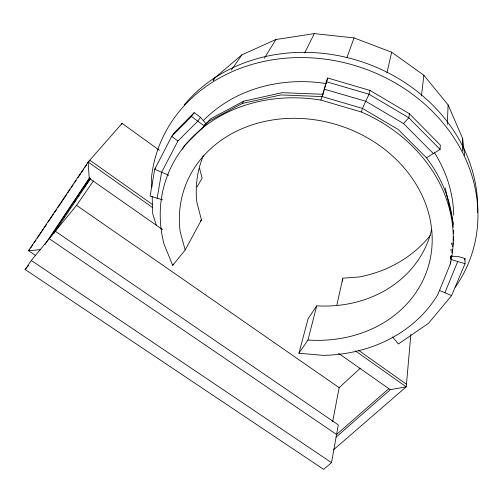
<?xml version="1.0" encoding="UTF-8"?>
<svg xmlns="http://www.w3.org/2000/svg" width="503" height="503" viewBox="0 0 503 503"><rect width="100%" height="100%" fill="white"/><g stroke="black" fill="none" stroke-linecap="round" stroke-linejoin="round"><path stroke-width="0.75" d="M462.603 150.957L462.634 138.482L448.11 104.901L423.878 75.255L391.648 52.218L354.043 37.914L314.325 33.619L275.908 39.523L241.937 54.802L214.9 77.814L213.096 80.304M431.693 229.431A120.28 104.819 17.6 0 1 316.739 305.83L308.125 318.657L298.92 353.225L323.033 355.363A148.423 126.624 17.7 0 0 437.767 294.657L450.298 264.018L450.361 261.673M450.437 258.561L450.493 256.26L457.774 256.367L464.998 258.523L465.011 263.679L451.6 295.594L428.487 323.328L398.414 343.97L392.434 336.916M447.286 124.486L448.11 104.901M322.165 96.57L362.418 108.409L398.187 129.472L426.456 157.797L440.094 149.41L440.339 145.084L409.385 113.728L370.032 90.427L327.73 78.009L326.277 81.687L322.165 96.57L280.957 94.941L242.333 103.442L209.38 120.972L184.394 145.675L182.57 149.121M450.927 250.777L451.053 249.211M451.417 244.515L451.543 242.949M452.958 224.948L453.146 222.596L445.212 187.99M333.753 449.563L406.223 386.845L410.863 334.382M342.512 281.246L342.757 278.932M421.451 96.016L423.878 75.255M409.385 113.728L408.807 117.771L403.551 123.562L365.756 101.26L324.209 89.163L325.68 85.428M157.137 198.213L161.62 172.259L177.949 140.985L197.792 121.173L200.471 117.281L194.183 112.647L174.566 132.44L171.674 136.42L154.717 169.322L150.114 196.107L162.758 199.892M331.508 462.634L338.305 424.878L55.355 231.254L31.305 260.479L25.15 269.514L323.611 469.381L331.508 462.634L31.305 260.479M332.684 421.533L339.148 387.675L360.362 368.171M336.891 304.919L342.839 278.159L359.192 276.971A128.07 114.508 17.5 0 0 430.178 235.492M386.977 72.809L391.648 52.218M298.92 353.225L307.937 340.047L316.739 305.83M370.032 90.427L369.032 94.243L362.418 108.409L361.437 112.024A148.423 126.624 17.7 0 1 450.298 264.018M326.089 83.944L327.73 78.009M203.344 155.76A120.28 104.819 17.6 0 0 196.899 202.432L201.439 219.93L185.186 250.004L172.686 265.364L164.028 244.093A148.423 126.624 17.7 0 1 320.795 100.066L324.146 90.597M346.932 57.593L354.043 37.914M444.897 292.746L457.711 261.503M464.395 259.963L464.998 258.523M304.604 53.073L314.325 33.619M173.491 134.521L174.566 132.44M172.686 265.364L173.372 264.106M197.019 186.909L202.162 178.188L199.917 169.882A128.07 114.508 17.5 0 1 199.722 168.348M242.333 103.442L243.697 101.172L282.095 92.69L323.052 94.287M264.452 58.109L275.908 39.523M213.222 80.411L214.9 77.814M90.559 178.534L53.871 233.417M159.407 150.303L122.122 123.38L88.151 162.029L89.22 178.263L44.981 244.508M89.962 177.653L49.237 238.692L336.564 434.504L388.832 388.63M30.677 247.985L32.871 244.728M34.185 242.779L35.933 240.176M37.247 238.227L43.377 229.117M44.251 227.821L46.439 224.564M47.754 222.615L53.444 214.159M54.324 212.857L56.512 209.606M57.826 207.657L67.018 193.995M67.892 192.693L70.08 189.442M71.395 187.493L73.149 184.89M74.463 182.941L76.211 180.338M77.965 177.735L80.593 173.831M81.467 172.529L83.655 169.278M84.529 167.977L86.717 164.726M88.031 162.777L89.786 160.174L152.56 204.589M121.236 124.675L122.122 123.38M73.677 202.816L75.444 200.251M78.091 196.403L78.977 195.12M81.184 191.92L82.505 189.996M83.391 188.713L90.006 179.099M55.154 231.399L76.575 205.356L93.451 180.829M231.361 70.068L241.937 54.802M155.565 168.121L154.717 169.322L168.731 175.283M177.949 140.985L171.674 136.42L191.442 116.495L194.183 112.647M200.477 221.125L201.439 219.93M25.15 269.514L28.621 265.282M29.809 249.155L28.52 250.72L35.656 255.537M204.231 125.253L210.92 118.633L243.697 101.172M336.092 437.126L390.284 389.674L406.223 386.845L355.344 350.88M40.756 249.633L28.52 250.72L88.151 162.029L152.516 207.513M326.277 81.687L369.032 94.243L408.807 117.771L440.094 149.41M320.795 100.066L361.437 112.024M465.011 263.679L450.418 259.322A147.115 125.913 17.7 0 0 451.229 255.637M439.37 290.394L451.6 295.594M63.969 216.912L64.554 217.315M76.575 205.356L339.148 387.675M89.22 178.263L162.607 229.638M338.544 353.339L390.284 389.674M358.413 350.245L406.474 384.248M191.442 116.495L204.319 125.976L205.884 123.619L200.471 117.281M403.551 123.562L433.347 153.56M156.307 225.212L152.717 213.857L152.17 196.535M185.186 250.004L180.175 231.751A128.064 109.138 17.7 0 1 295.399 118.306A128.064 109.138 17.7 0 1 432.046 234.134A128.064 109.138 17.7 0 1 307.937 340.047M462.634 138.482L464.671 155.433M151.868 187.122L151.548 176.924A165.487 143.512 17.6 0 1 365.153 68.936A165.487 143.512 17.6 0 1 455.29 287.213M203.187 120.795A142.305 123.241 17.6 0 1 326.409 83.605M434.554 152.849A142.305 123.241 17.6 0 1 453.719 215.227M184.255 104.888A163.035 142.104 17.6 0 1 367.341 63.718A163.035 142.104 17.6 0 1 477.636 212.536M426.456 157.797A147.115 125.913 17.7 0 1 453.184 227.092M453.335 230.217A147.115 125.913 17.7 0 1 453.392 233.348M453.36 236.479A147.115 125.913 17.7 0 1 453.203 240.377M453.046 242.704A147.115 125.913 17.7 0 1 452.669 246.564M452.272 249.62A147.115 125.913 17.7 0 1 451.788 252.651"/></g></svg>
